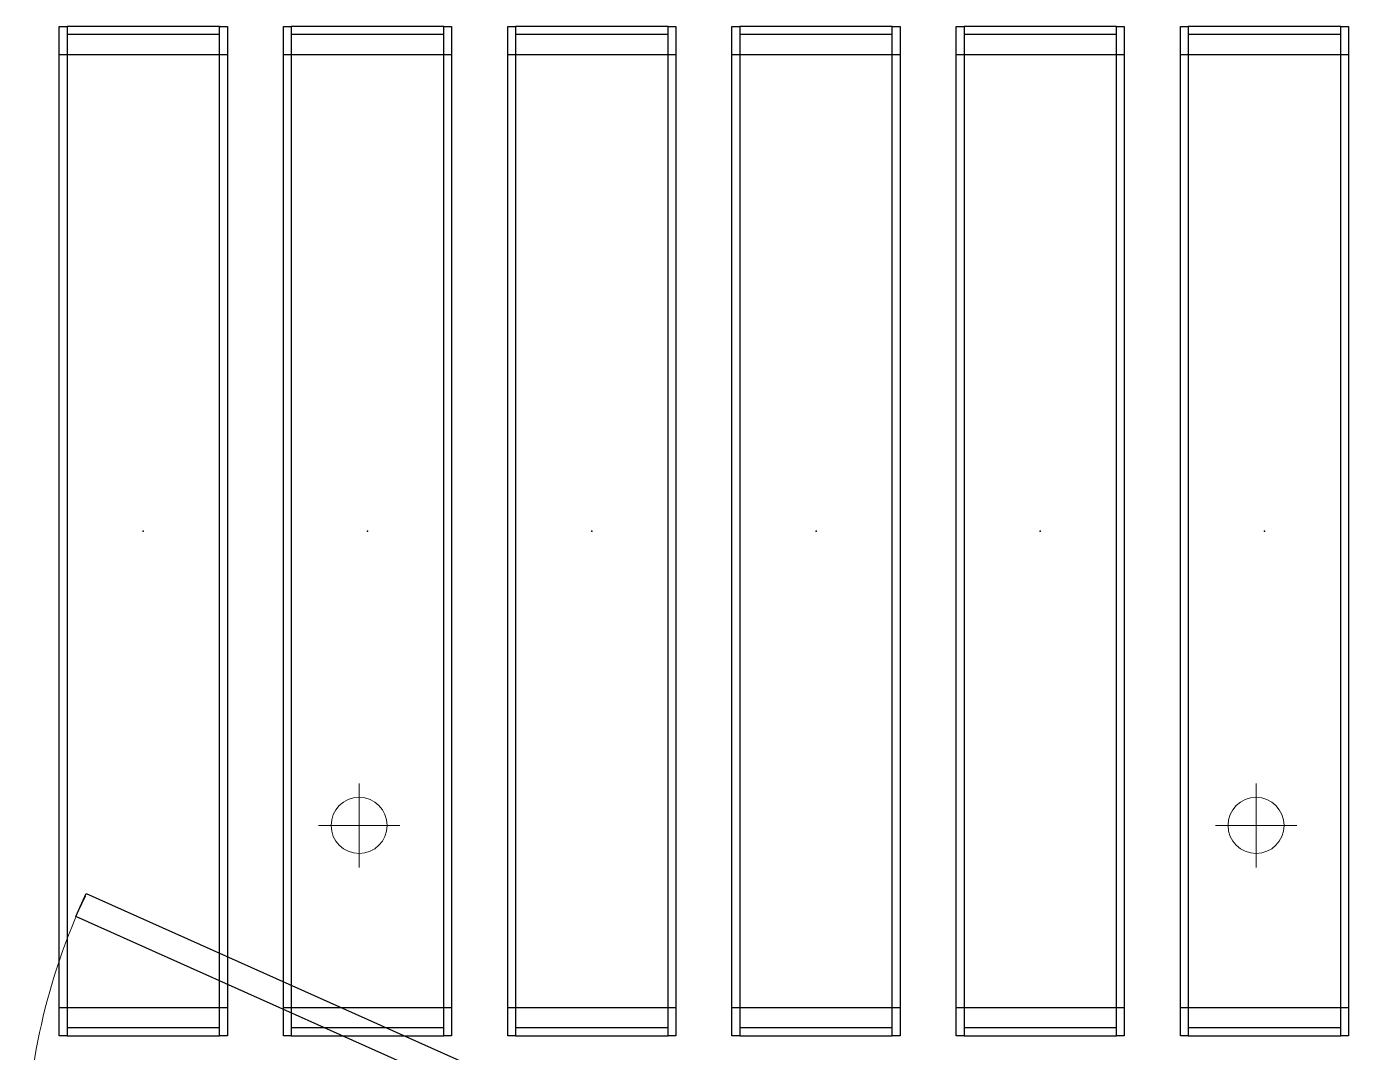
# Model space of a CAD drawing. Header units: millimetres. Extents: x -962357 to -591933, y -35273 to 59420.
# Drawn here: x -702380 to -700022, y -3185 to -1355 of the extents above; entities that cross this region are included whole.
import ezdxf

# ---------------------------------------------------------------- set-up
doc = ezdxf.new("R2010")
doc.units = ezdxf.units.MM
for name, color, linetype, lineweight in [('A-DETL-GENF', 2, 'Continuous', 9), ('A-DOOR', 3, 'Continuous', 25), ('A-DOOR-E', 2, 'Continuous', 25), ('A-DOOR-OPNG', 2, 'Continuous', 9), ('E-LITE-EQPM', 2, 'Continuous', 9)]:
    doc.layers.add(name, color=color, linetype=linetype, lineweight=lineweight)
doc.layers.add('A11_ALU.SOLID SHEET', color=2, linetype='Continuous')

# ---------------------------------------------------------------- blocks, each defined once
blk = doc.blocks.new('DPA_AC-SG-PI - A1_1200x1300 mm-9677159-4130-01 MULTI-PURPOSE LEVEL - REFLECTED CEILING PLAN')
at = {"layer": 'A-DOOR'}
for p, q in [((-500.0000000000108, 4.999999999997637), (-500.0000000000107, -45.00000000000237)), ((-525.0000000000109, -20.00000000000244), (-475.0000000000108, -20.00000000000229))]:
    blk.add_line(p, q, dxfattribs=at)
for centre, radius, start, end in [((-500.0000000000109, -39.99999999999541), 10.00000000000006, 9.363552982228622e-13, 180), ((-500.0000000000109, -39.99999999999535), 9.999999999999998, 180.0000000000008, 3.053332494204976e-13)]:
    blk.add_arc(centre, radius, start, end, dxfattribs=at)
at = {"layer": 'A-DOOR-E'}
for p, q in [((-575.0000000000101, -11.1347820981508), (-556.6435426501286, 29.95098762278775)), ((-556.6435426501287, 29.95098762278768), (511.6348485705374, -447.3385181948065)), ((493.2783912206557, -488.4242879157449), (-575.0000000000102, -11.13478209815086)), ((511.6348485705374, -447.3385181948065), (493.2783912206559, -488.4242879157449))]:
    blk.add_line(p, q, dxfattribs=at)
at = {"layer": 'A-DOOR-OPNG'}
blk.add_arc((-500.0000000000114, -14.801341446467), 1100.000000000004, 334.7441904225977, 0, dxfattribs=at)
blk = doc.blocks.new('LGF_DL_SAA_LowPower_DL1a - LGF_DL_SAA_LowPower_DL1a-8832329-4130-01 MULTI-PURPOSE LEVEL - REFLECTED CEILING PLAN')
at = {"layer": 'A-DETL-GENF'}
for p, q in [((5.901487255871468e-13, 75.00000000000051), (-1.751724142079585e-13, -74.99999999999946)), ((72.5000000000001, 3.402872166445539e-13), (-72.4999999999999, 8.064276762097214e-13))]:
    blk.add_line(p, q, dxfattribs=at)
blk.add_circle((8.076533906783619e-14, 5.751000846128829e-13), 50.00000000000004, dxfattribs=at)
blk = doc.blocks.new('C-1-PP19-AR-4130-01-B_20250829-225100_EXLIGHT')
at = {"layer": 'E-LITE-EQPM', "extrusion": (0, 0, -1), "rotation": 180}
for p in [(-42893.5, -6360), (-44493.5, -6360)]:
    blk.add_blockref('LGF_DL_SAA_LowPower_DL1a - LGF_DL_SAA_LowPower_DL1a-8832329-4130-01 MULTI-PURPOSE LEVEL - REFLECTED CEILING PLAN', p, dxfattribs=at)
blk = doc.blocks.new('*U620')
for p, q in [((-850.2999999999565, -5350), (-850.2999999999565, -5050)), ((850.0000000000434, -5050), (850.0000000000434, -5350)), ((-850.2999999999566, -5750), (-850.2999999999566, -5450)), ((850.0000000000433, -5450), (850.0000000000433, -5750)), ((-850.2999999999566, -6150), (-850.2999999999566, -5850)), ((850.0000000000433, -5850), (850.0000000000433, -6150)), ((-850.2999999999566, -6550), (-850.2999999999566, -6250)), ((850.0000000000433, -6250), (850.0000000000433, -6550)), ((-850.2999999999566, -6950), (-850.2999999999566, -6650)), ((850.0000000000433, -6650), (850.0000000000433, -6950)), ((-850.2999999999566, -7350), (-850.2999999999566, -7050)), ((850.0000000000433, -7050), (850.0000000000433, -7350))]:
    blk.add_line(p, q)
for p in [(-2.771116669464391e-13, -5200), (-2.984279490192421e-13, -5600), (-3.197442310920451e-13, -6000), (-3.410605131648481e-13, -6400), (-3.623767952376511e-13, -6800), (-3.836930773104541e-13, -7200)]:
    blk.add_point(p)
at = {"layer": 'A11_ALU.SOLID SHEET', "color": 0}
for points in [[(-899.9999999999566, -5050), (900.0000000000434, -5050), (900.0000000000434, -5064), (-899.9999999999566, -5064)], [(-899.9999999999566, -5336), (-885.9999999999566, -5336), (-885.9999999999566, -5064), (-899.9999999999566, -5064)], [(900.0000000000434, -5064), (886.0000000000434, -5064), (886.0000000000434, -5336), (900.0000000000434, -5336)], [(-899.9999999999566, -5336), (900.0000000000434, -5336), (900.0000000000434, -5350), (-899.9999999999566, -5350)], [(-899.9999999999567, -5450), (900.0000000000433, -5450), (900.0000000000433, -5464), (-899.9999999999567, -5464)], [(-899.9999999999567, -5736), (-885.9999999999567, -5736), (-885.9999999999567, -5464), (-899.9999999999567, -5464)], [(900.0000000000433, -5464), (886.0000000000433, -5464), (886.0000000000433, -5736), (900.0000000000433, -5736)], [(-899.9999999999567, -5736), (900.0000000000433, -5736), (900.0000000000433, -5750), (-899.9999999999567, -5750)], [(-899.9999999999567, -5850), (900.0000000000433, -5850), (900.0000000000433, -5864), (-899.9999999999567, -5864)], [(-899.9999999999567, -6136), (-885.9999999999567, -6136), (-885.9999999999567, -5864), (-899.9999999999567, -5864)], [(900.0000000000433, -5864), (886.0000000000433, -5864), (886.0000000000433, -6136), (900.0000000000433, -6136)], [(-899.9999999999567, -6136), (900.0000000000433, -6136), (900.0000000000433, -6150), (-899.9999999999567, -6150)], [(-899.9999999999567, -6250), (900.0000000000433, -6250), (900.0000000000433, -6264), (-899.9999999999567, -6264)], [(-899.9999999999567, -6536), (-885.9999999999567, -6536), (-885.9999999999567, -6264), (-899.9999999999567, -6264)], [(900.0000000000433, -6264), (886.0000000000433, -6264), (886.0000000000433, -6536), (900.0000000000433, -6536)], [(-899.9999999999567, -6536), (900.0000000000433, -6536), (900.0000000000433, -6550), (-899.9999999999567, -6550)], [(-899.9999999999567, -6650), (900.0000000000433, -6650), (900.0000000000433, -6664), (-899.9999999999567, -6664)], [(-899.9999999999567, -6936), (-885.9999999999567, -6936), (-885.9999999999567, -6664), (-899.9999999999567, -6664)], [(900.0000000000433, -6664), (886.0000000000433, -6664), (886.0000000000433, -6936), (900.0000000000433, -6936)], [(-899.9999999999567, -6936), (900.0000000000433, -6936), (900.0000000000433, -6950), (-899.9999999999567, -6950)], [(-899.9999999999567, -7050), (900.0000000000433, -7050), (900.0000000000433, -7064), (-899.9999999999567, -7064)], [(-899.9999999999567, -7336), (-885.9999999999567, -7336), (-885.9999999999567, -7064), (-899.9999999999567, -7064)], [(900.0000000000433, -7064), (886.0000000000433, -7064), (886.0000000000433, -7336), (900.0000000000433, -7336)], [(-899.9999999999567, -7336), (900.0000000000433, -7336), (900.0000000000433, -7350), (-899.9999999999567, -7350)]]:
    blk.add_lwpolyline(points, close=True, dxfattribs=at)
blk = doc.blocks.new('*U856')
at = {"layer": 'A11_ALU.SOLID SHEET', "color": 0, "linetype": 'ByBlock', "rotation": 90}
blk.add_blockref('*U620', (37308.49999999999, -5834.999999999981), dxfattribs=at)

msp = doc.modelspace()

# ---------------------------------------------------------------- block references
at = {"layer": 'A11_ALU.SOLID SHEET', "color": 2}
msp.add_blockref('*U856', (-744680, 3580), dxfattribs=at)

# ---------------------------------------------------------------- next in the draw order: block references
msp.add_blockref('C-1-PP19-AR-4130-01-B_20250829-225100_EXLIGHT', (-744680, 3580))
at = {"layer": 'A-DOOR-E', "rotation": 180}
msp.add_blockref('DPA_AC-SG-PI - A1_1200x1300 mm-9677159-4130-01 MULTI-PURPOSE LEVEL - REFLECTED CEILING PLAN', (-701780, -3390), dxfattribs=at)

doc.saveas('drawing.dxf')
